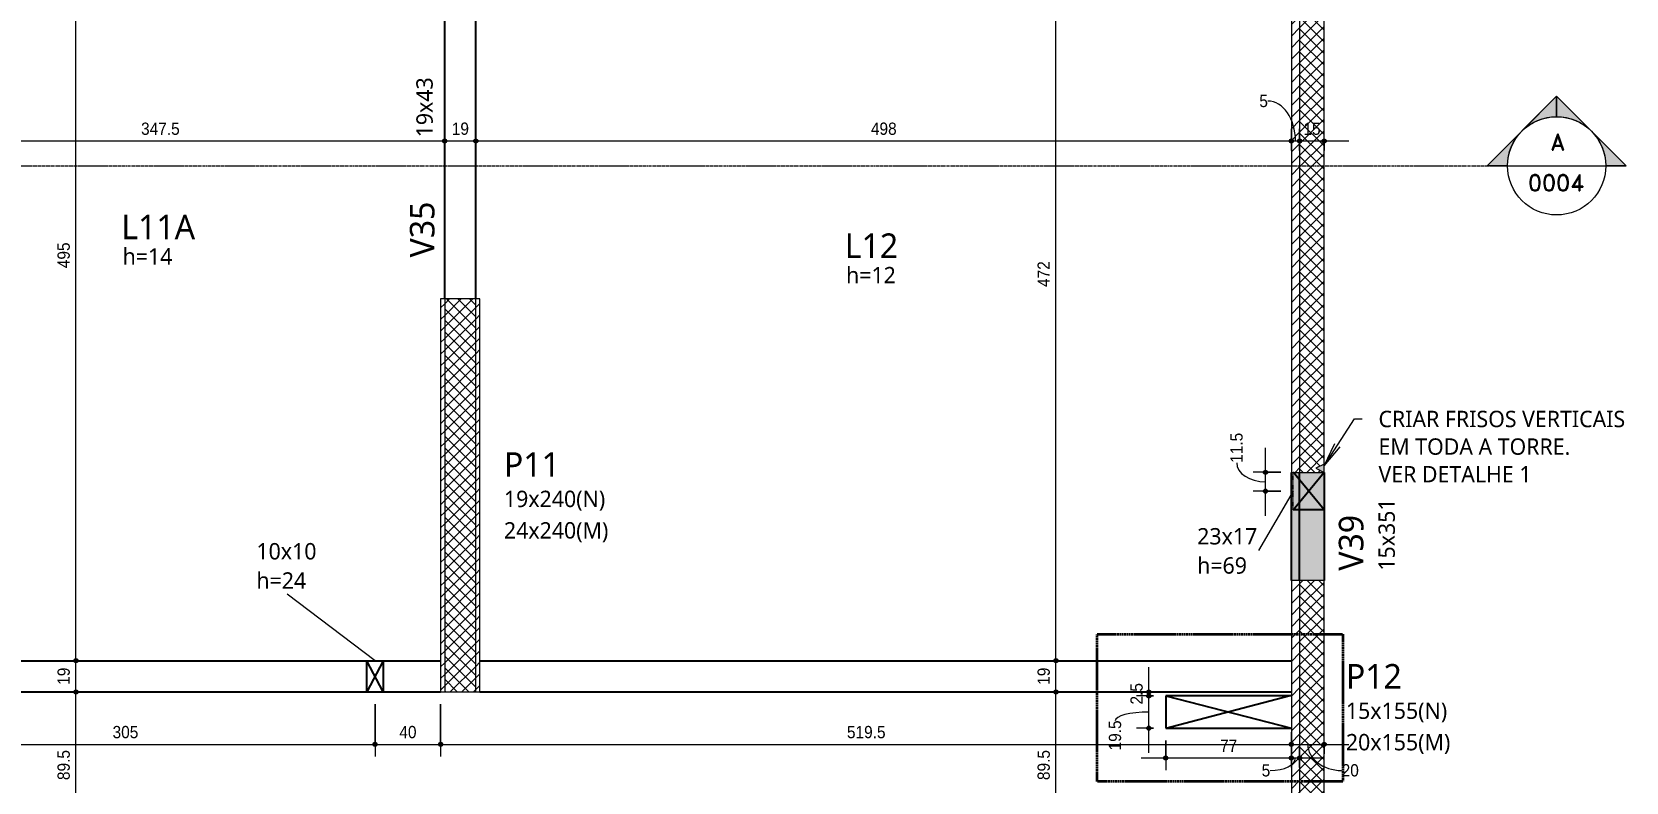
# Model space of a CAD drawing. Extents: x -1981 to 38708, y -3196 to 88064.
# Drawn here: x 559 to 1533, y -82 to 376 of the extents above; entities that cross this region are included whole.
import ezdxf

# ---------------------------------------------------------------- set-up
doc = ezdxf.new("R2010")
doc.units = 0
for name, pattern in [('Centro de 6 mm', [1.32, 0.6, -0.24, 0.24, -0.24]), ('Hidden', [0.714375, 0.47625, -0.238125]), ('Traço', [0.635, 0.3175, -0.3175])]:
    doc.linetypes.add(name, pattern=pattern)
for name, color, linetype, lineweight in [('A-ANNO-DIMS', 7, 'Continuous', 9), ('A-ANNO-DIMS-50', 7, 'Continuous', 9), ('A-DETL', 7, 'Hidden', 18), ('A-DETL-GENF', 7, 'Continuous', 18), ('A-DETL-THIN', 7, 'Continuous', 25), ('A-FLOR', 7, 'Continuous', 25), ('A-FLOR-IDEN', 7, 'Continuous', 9), ('A-GENM', 7, 'Continuous', 25), ('A-GENM-HDLN', 7, 'Traço', 18), ('A-GENM-IDEN', 7, 'Continuous', 9), ('G-ANNO-SYMB', 7, 'Continuous', 9), ('G-ANNO-TEXT', 7, 'Continuous', 9), ('S-BEAM', 7, 'Continuous', 25), ('S-BEAM-HDLN', 7, 'Traço', 25), ('S-BEAM-IDEN', 7, 'Continuous', 9), ('S-COLS-IDEN', 7, 'Continuous', 9)]:
    doc.layers.add(name, color=color, linetype=linetype, lineweight=lineweight)
doc.styles.add('Arial_1', font='arial.ttf', dxfattribs={"width": 0.9, "height": 7.5})
doc.styles.add('Gadugi_1', font='gadugi.ttf', dxfattribs={"height": 15})
doc.styles.add('Gadugi_2', font='gadugi.ttf', dxfattribs={"height": 10})
doc.styles.add('RomanD', font='romand__.ttf', dxfattribs={"height": 10})
doc.dimstyles.new('PED_1_5mm_ESQ', dxfattribs={"dimscale": 30.48, "dimtxt": 7.651945, "dimasz": 0.328084, "dimexe": 0.246063, "dimexo": 0.246063, "dimgap": 0.049213, "dimtad": 1, "dimdec": 1, "dimrnd": 0.5, "dimdsep": 46, "dimtxsty": 'Arial_1', "dimblk1": 'DOTSMALL', "dimblk2": 'DOTSMALL', "dimsah": 1, "dimcen": 0.09, "dimdle": 0.492126, "dimazin": 0, "dimtfac": 1, "dimtdec": 4, "dimtix": 1, "dimtmove": 0, "dimatfit": 3, "dimfxl": 1, "dimtvp": 1, "dimtolj": 1, "dimtzin": 0, "dimarcsym": 2})
doc.dimstyles.new('PED_1_5mm_ESQ_1', dxfattribs={"dimscale": 30.48, "dimtxt": 7.651945, "dimasz": 0.328084, "dimexe": 0.246063, "dimexo": 0.246063, "dimgap": 0.049213, "dimtad": 1, "dimdec": 1, "dimrnd": 0.5, "dimdsep": 46, "dimtxsty": 'Arial_1', "dimblk1": 'DOTSMALL', "dimblk2": 'DOTSMALL', "dimsah": 1, "dimcen": 0.09, "dimdle": 0.492126, "dimazin": 0, "dimtfac": 1, "dimtdec": 4, "dimtix": 1, "dimtmove": 1, "dimatfit": 3, "dimfxl": 1, "dimtvp": 1, "dimtolj": 1, "dimtzin": 0, "dimarcsym": 2})
doc.dimstyles.new('PED_1_5mm_ESQ_3', dxfattribs={"dimscale": 30.48, "dimtxt": 7.651945, "dimasz": 0.328084, "dimexe": 0.246063, "dimexo": 0.246063, "dimgap": 0.049213, "dimtad": 1, "dimdec": 1, "dimrnd": 0.5, "dimdsep": 46, "dimtxsty": 'Arial_1', "dimblk1": 'DOTSMALL', "dimblk2": 'DOTSMALL', "dimsah": 1, "dimcen": 0.09, "dimdle": 0.492126, "dimazin": 0, "dimtfac": 1, "dimtdec": 4, "dimtix": 1, "dimtmove": 0, "dimatfit": 3, "dimfxl": 1, "dimtvp": 1, "dimtolj": 1, "dimtzin": 0, "dimarcsym": 2})
pattern_1 = [(45, (0, 0), (-3.535534, 3.535534), [])]
pattern_2 = [(45, (0, 0), (-3.535534, 3.535534), []), (135, (0, 0), (-3.535534, -3.535534), [])]

# ---------------------------------------------------------------- blocks, each defined once
blk = doc.blocks.new('PED_FURO_RETANGULAR_R04_2020 - 10x10x24-3509792-PL D 001 - FORMA DO 1º PAVIMENTO')
at = {"layer": 'A-GENM-HDLN'}
for p, q in [((-5, 9.5), (5, -9.5)), ((-5, -9.5), (5, 9.5)), ((-5, -9.5), (-5, 9.5)), ((5, 9.5), (5, -9.5))]:
    blk.add_line(p, q, dxfattribs=at)
blk = doc.blocks.new('PED_FURO_RETANGULAR_R04_2020 - 23x17x69-3605014-PL D 001 - FORMA DO 1º PAVIMENTO')
at = {"layer": 'A-GENM-HDLN'}
for p, q in [((-11.5, 9.5), (-6.66, 5.5)), ((-11.5, -9.5), (-11.5, 9.5)), ((-11.5, 9.5), (11.46, 9.5)), ((-11.49, -9.5), (6.65, 5.5)), ((-6.65, 5.5), (11.46, -9.47)), ((6.66, 5.5), (11.46, 9.47))]:
    blk.add_line(p, q, dxfattribs=at)
blk = doc.blocks.new('Corte - M_Cabeça do corte - Preenchida-2060824-PL D 001 - FORMA DO 1º PAVIMENTO')
at = {"layer": 'G-ANNO-SYMB'}
h = blk.add_hatch(color=256, dxfattribs=at)
edge = h.paths.add_edge_path(flags=0)
edge.add_line((-0.6, 0.849), (-0.6, 0.6))
edge.add_arc((-0.6, 0), 0.6, 90, 135)
edge.add_line((-1.024, 0.424), (-0.6, 0.849))
h = blk.add_hatch(color=256, dxfattribs=at)
edge = h.paths.add_edge_path(flags=0)
edge.add_line((-0.6, 0.849), (-0.176, 0.424))
edge.add_arc((-0.6, 0), 0.6, 45, 90)
edge.add_line((-0.6, 0.6), (-0.6, 0.849))
h = blk.add_hatch(color=256, dxfattribs=at)
edge = h.paths.add_edge_path(flags=0)
edge.add_line((-1.449, 0), (-1.024, 0.424))
edge.add_arc((-0.6, 0), 0.6, 135, 180)
edge.add_line((-1.2, 0), (-1.449, 0))
h = blk.add_hatch(color=256, dxfattribs=at)
edge = h.paths.add_edge_path(flags=0)
edge.add_line((0.249, 0), (0, 0))
edge.add_arc((-0.6, 0), 0.6, 360, 405)
edge.add_line((-0.176, 0.424), (0.249, 0))
for p, q in [((-0.6, 0.849), (-1.449, 0)), ((-0.6, 0.849), (-1.024, 0.424)), ((-0.6, 0.849), (0.249, 0)), ((-0.6, 0.6), (-0.6, 0.849)), ((-0.6, 0.849), (-0.6, 0.6)), ((-0.176, 0.424), (-0.6, 0.849)), ((-1.024, 0.424), (-1.449, 0)), ((0.249, 0), (-0.176, 0.424)), ((-1.449, 0), (-1.2, 0)), ((0, 0), (0.249, 0)), ((-1.2, 0), (-1.449, 0)), ((0, 0), (0.249, 0))]:
    blk.add_line(p, q, dxfattribs=at)
for start, end in [(360, 180), (90, 135), (45, 90), (135, 180), (360, 45), (180, 360)]:
    blk.add_arc((-0.6, 0), 0.6, start, end, dxfattribs=at)
blk = doc.blocks.new('DIMBLOCK24-PL D 001 - FORMA DO 1º PAVIMENTO')
at = {"layer": 'A-ANNO-DIMS-50', "transparency": 16777216}
h = blk.add_hatch(color=256, dxfattribs=at)
edge = h.paths.add_edge_path(flags=0)
edge.add_arc((1184.36, -26.88), 1.25, 0, 360)
h = blk.add_hatch(color=256, dxfattribs=at)
edge = h.paths.add_edge_path(flags=0)
edge.add_arc((1184.36, -116.45), 1.25, 0, 360)
for p, q in [((1190.09, -26.88), (1176.86, -26.88)), ((1184.36, -116.45), (1184.36, -26.88)), ((1184.36, -26.88), (1190.09, -26.88)), ((1190.09, -116.45), (1176.86, -116.45)), ((1184.36, -116.45), (1190.09, -116.45))]:
    blk.add_line(p, q, dxfattribs=at)
for centre in [(1184.36, -26.88), (1184.36, -116.45)]:
    blk.add_circle(centre, 1.25, dxfattribs=at)
at = {"layer": 'A-ANNO-DIMS-50', "color": 0, "transparency": 16777216, "insert": (1173.12, -80.73), "char_height": 7.5, "width": 21.7551, "attachment_point": 1, "rotation": 90, "line_spacing_factor": 0.941778, "style": 'Arial_1'}
blk.add_mtext('89.5', dxfattribs=at)
blk = doc.blocks.new('_DotSmall')
at = {"color": 0, "linetype": 'ByBlock', "const_width": 0.5}
blk.add_lwpolyline([(-0.0625, 0, 1), (0.0625, 0, 1)], format="xyb", close=True, dxfattribs=at)
blk = doc.blocks.new('DIMBLOCK25-PL D 001 - FORMA DO 1º PAVIMENTO')
at = {"layer": 'A-ANNO-DIMS-50', "transparency": 16777216}
h = blk.add_hatch(color=256, dxfattribs=at)
edge = h.paths.add_edge_path(flags=0)
edge.add_arc((1184.36, -7.88), 1.25, 0, 360)
h = blk.add_hatch(color=256, dxfattribs=at)
edge = h.paths.add_edge_path(flags=0)
edge.add_arc((1184.36, -26.88), 1.25, 0, 360)
for p, q in [((1190.09, -7.88), (1176.86, -7.88)), ((1184.36, -26.88), (1184.36, -7.88)), ((1184.36, -7.88), (1190.09, -7.88)), ((1190.09, -26.88), (1176.86, -26.88)), ((1184.36, -26.88), (1190.09, -26.88))]:
    blk.add_line(p, q, dxfattribs=at)
for centre in [(1184.36, -7.88), (1184.36, -26.88)]:
    blk.add_circle(centre, 1.25, dxfattribs=at)
at = {"layer": 'A-ANNO-DIMS-50', "color": 0, "transparency": 16777216, "insert": (1173.12, -22.56), "char_height": 7.5, "width": 12.4315, "attachment_point": 1, "rotation": 90, "line_spacing_factor": 0.941778, "style": 'Arial_1'}
blk.add_mtext('19', dxfattribs=at)
blk = doc.blocks.new('DIMBLOCK26-PL D 001 - FORMA DO 1º PAVIMENTO')
at = {"layer": 'A-ANNO-DIMS-50', "transparency": 16777216}
h = blk.add_hatch(color=256, dxfattribs=at)
edge = h.paths.add_edge_path(flags=0)
edge.add_arc((1184.36, 464.2), 1.25, 0, 360)
h = blk.add_hatch(color=256, dxfattribs=at)
edge = h.paths.add_edge_path(flags=0)
edge.add_arc((1184.36, -7.88), 1.25, 0, 360)
for p, q in [((1190.09, 464.2), (1176.86, 464.2)), ((1184.36, -7.88), (1184.36, 464.2)), ((1184.36, 464.2), (1190.09, 464.2)), ((1190.09, -7.88), (1176.86, -7.88)), ((1184.36, -7.88), (1190.09, -7.88))]:
    blk.add_line(p, q, dxfattribs=at)
for centre in [(1184.36, 464.2), (1184.36, -7.88)]:
    blk.add_circle(centre, 1.25, dxfattribs=at)
at = {"layer": 'A-ANNO-DIMS-50', "color": 0, "transparency": 16777216, "insert": (1173.12, 220.39), "char_height": 7.5, "width": 18.6472, "attachment_point": 1, "rotation": 90, "line_spacing_factor": 0.941778, "style": 'Arial_1'}
blk.add_mtext('472', dxfattribs=at)
blk = doc.blocks.new('DIMBLOCK123-PL D 001 - FORMA DO 1º PAVIMENTO')
at = {"layer": 'A-ANNO-DIMS-50', "transparency": 16777216}
h = blk.add_hatch(color=256, dxfattribs=at)
edge = h.paths.add_edge_path(flags=0)
edge.add_arc((463.65, 309.56), 1.25, 0, 360)
h = blk.add_hatch(color=256, dxfattribs=at)
edge = h.paths.add_edge_path(flags=0)
edge.add_arc((811.15, 309.56), 1.25, 0, 360)
for p, q in [((463.65, 303.83), (463.65, 317.06)), ((811.15, 303.83), (811.15, 317.06)), ((463.65, 309.56), (811.15, 309.56)), ((463.65, 309.56), (463.65, 303.83)), ((811.15, 309.56), (811.15, 303.83))]:
    blk.add_line(p, q, dxfattribs=at)
for centre in [(463.65, 309.56), (811.15, 309.56)]:
    blk.add_circle(centre, 1.25, dxfattribs=at)
at = {"layer": 'A-ANNO-DIMS-50', "color": 0, "transparency": 16777216, "insert": (625.74, 320.79), "char_height": 7.5, "width": 27.9708, "attachment_point": 1, "line_spacing_factor": 0.941778, "style": 'Arial_1'}
blk.add_mtext('347.5', dxfattribs=at)
blk = doc.blocks.new('DIMBLOCK124-PL D 001 - FORMA DO 1º PAVIMENTO')
at = {"layer": 'A-ANNO-DIMS-50', "transparency": 16777216}
h = blk.add_hatch(color=256, dxfattribs=at)
edge = h.paths.add_edge_path(flags=0)
edge.add_arc((811.15, 309.56), 1.25, 0, 360)
h = blk.add_hatch(color=256, dxfattribs=at)
edge = h.paths.add_edge_path(flags=0)
edge.add_arc((830.15, 309.56), 1.25, 0, 360)
for p, q in [((811.15, 303.83), (811.15, 317.06)), ((830.15, 303.83), (830.15, 317.06)), ((811.15, 309.56), (830.15, 309.56)), ((811.15, 309.56), (811.15, 303.83)), ((830.15, 309.56), (830.15, 303.83))]:
    blk.add_line(p, q, dxfattribs=at)
for centre in [(811.15, 309.56), (830.15, 309.56)]:
    blk.add_circle(centre, 1.25, dxfattribs=at)
at = {"layer": 'A-ANNO-DIMS-50', "color": 0, "transparency": 16777216, "insert": (815.47, 320.79), "char_height": 7.5, "width": 12.4315, "attachment_point": 1, "line_spacing_factor": 0.941778, "style": 'Arial_1'}
blk.add_mtext('19', dxfattribs=at)
blk = doc.blocks.new('DIMBLOCK125-PL D 001 - FORMA DO 1º PAVIMENTO')
at = {"layer": 'A-ANNO-DIMS-50', "transparency": 16777216}
h = blk.add_hatch(color=256, dxfattribs=at)
edge = h.paths.add_edge_path(flags=0)
edge.add_arc((830.15, 309.56), 1.25, 0, 360)
h = blk.add_hatch(color=256, dxfattribs=at)
edge = h.paths.add_edge_path(flags=0)
edge.add_arc((1328.15, 309.56), 1.25, 0, 360)
for p, q in [((830.15, 303.83), (830.15, 317.06)), ((1328.15, 303.83), (1328.15, 317.06)), ((830.15, 309.56), (1328.15, 309.56)), ((830.15, 309.56), (830.15, 303.83)), ((1328.15, 309.56), (1328.15, 303.83))]:
    blk.add_line(p, q, dxfattribs=at)
for centre in [(830.15, 309.56), (1328.15, 309.56)]:
    blk.add_circle(centre, 1.25, dxfattribs=at)
at = {"layer": 'A-ANNO-DIMS-50', "color": 0, "transparency": 16777216, "insert": (1071.38, 320.79), "char_height": 7.5, "width": 18.6472, "attachment_point": 1, "line_spacing_factor": 0.941778, "style": 'Arial_1'}
blk.add_mtext('498', dxfattribs=at)
blk = doc.blocks.new('DIMBLOCK126-PL D 001 - FORMA DO 1º PAVIMENTO')
at = {"layer": 'A-ANNO-DIMS-50', "transparency": 16777216}
h = blk.add_hatch(color=256, dxfattribs=at)
edge = h.paths.add_edge_path(flags=0)
edge.add_arc((1328.15, 309.56), 1.25, 0, 360)
h = blk.add_hatch(color=256, dxfattribs=at)
edge = h.paths.add_edge_path(flags=0)
edge.add_arc((1333.15, 309.56), 1.25, 0, 360)
for p, q in [((1328.15, 303.83), (1328.15, 317.06)), ((1333.15, 303.83), (1333.15, 317.06)), ((1328.15, 309.56), (1333.15, 309.56)), ((1328.15, 309.56), (1328.15, 303.83)), ((1333.15, 309.56), (1333.15, 303.83))]:
    blk.add_line(p, q, dxfattribs=at)
for centre in [(1328.15, 309.56), (1333.15, 309.56)]:
    blk.add_circle(centre, 1.25, dxfattribs=at)
blk.add_ellipse((1313.74, 309.56), major_axis=(0, 24.32), ratio=0.695163, start_param=4.712389, end_param=6.283185, dxfattribs=at)
at = {"layer": 'A-ANNO-DIMS-50', "color": 0, "transparency": 16777216, "insert": (1308.56, 337.73), "char_height": 7.5, "width": 6.2157, "attachment_point": 1, "line_spacing_factor": 0.941778, "style": 'Arial_1'}
blk.add_mtext('5', dxfattribs=at)
blk = doc.blocks.new('DIMBLOCK127-PL D 001 - FORMA DO 1º PAVIMENTO')
at = {"layer": 'A-ANNO-DIMS-50', "transparency": 16777216}
h = blk.add_hatch(color=256, dxfattribs=at)
edge = h.paths.add_edge_path(flags=0)
edge.add_arc((1333.15, 309.56), 1.25, 0, 360)
h = blk.add_hatch(color=256, dxfattribs=at)
edge = h.paths.add_edge_path(flags=0)
edge.add_arc((1348.15, 309.56), 1.25, 0, 360)
for p, q in [((1333.15, 303.83), (1333.15, 317.06)), ((1348.15, 303.83), (1348.15, 317.06)), ((1333.15, 309.56), (1363.15, 309.56)), ((1333.15, 309.56), (1333.15, 303.83)), ((1348.15, 309.56), (1348.15, 303.83))]:
    blk.add_line(p, q, dxfattribs=at)
for centre in [(1333.15, 309.56), (1348.15, 309.56)]:
    blk.add_circle(centre, 1.25, dxfattribs=at)
at = {"layer": 'A-ANNO-DIMS-50', "color": 0, "transparency": 16777216, "insert": (1335.47, 320.79), "char_height": 7.5, "width": 12.4315, "attachment_point": 1, "line_spacing_factor": 0.941778, "style": 'Arial_1'}
blk.add_mtext('15', dxfattribs=at)
blk = doc.blocks.new('DIMBLOCK128-PL D 001 - FORMA DO 1º PAVIMENTO')
at = {"layer": 'A-ANNO-DIMS-50', "transparency": 16777216}
h = blk.add_hatch(color=256, dxfattribs=at)
edge = h.paths.add_edge_path(flags=0)
edge.add_arc((585.96, -7.88), 1.25, 0, 360)
h = blk.add_hatch(color=256, dxfattribs=at)
edge = h.paths.add_edge_path(flags=0)
edge.add_arc((585.96, -26.88), 1.25, 0, 360)
for p, q in [((591.69, -7.88), (578.46, -7.88)), ((585.96, -41.88), (585.96, -7.88)), ((585.96, -7.88), (591.69, -7.88)), ((591.69, -26.88), (578.46, -26.88)), ((585.96, -26.88), (591.69, -26.88))]:
    blk.add_line(p, q, dxfattribs=at)
for centre in [(585.96, -7.88), (585.96, -26.88)]:
    blk.add_circle(centre, 1.25, dxfattribs=at)
at = {"layer": 'A-ANNO-DIMS-50', "color": 0, "transparency": 16777216, "insert": (574.72, -22.56), "char_height": 7.5, "width": 12.4315, "attachment_point": 1, "rotation": 90, "line_spacing_factor": 0.941778, "style": 'Arial_1'}
blk.add_mtext('19', dxfattribs=at)
blk = doc.blocks.new('DIMBLOCK129-PL D 001 - FORMA DO 1º PAVIMENTO')
at = {"layer": 'A-ANNO-DIMS-50', "transparency": 16777216}
h = blk.add_hatch(color=256, dxfattribs=at)
edge = h.paths.add_edge_path(flags=0)
edge.add_arc((585.96, 487.12), 1.25, 0, 360)
h = blk.add_hatch(color=256, dxfattribs=at)
edge = h.paths.add_edge_path(flags=0)
edge.add_arc((585.96, -7.88), 1.25, 0, 360)
for p, q in [((591.69, 487.12), (578.46, 487.12)), ((585.96, -7.88), (585.96, 487.12)), ((585.96, 487.12), (591.69, 487.12)), ((591.69, -7.88), (578.46, -7.88)), ((585.96, -7.88), (591.69, -7.88))]:
    blk.add_line(p, q, dxfattribs=at)
for centre in [(585.96, 487.12), (585.96, -7.88)]:
    blk.add_circle(centre, 1.25, dxfattribs=at)
at = {"layer": 'A-ANNO-DIMS-50', "color": 0, "transparency": 16777216, "insert": (574.72, 231.85), "char_height": 7.5, "width": 18.6472, "attachment_point": 1, "rotation": 90, "line_spacing_factor": 0.941778, "style": 'Arial_1'}
blk.add_mtext('495', dxfattribs=at)
blk = doc.blocks.new('DIMBLOCK141-PL D 001 - FORMA DO 1º PAVIMENTO')
at = {"layer": 'A-ANNO-DIMS-50', "transparency": 16777216}
h = blk.add_hatch(color=256, dxfattribs=at)
edge = h.paths.add_edge_path(flags=0)
edge.add_arc((585.96, -26.88), 1.25, 0, 360)
h = blk.add_hatch(color=256, dxfattribs=at)
edge = h.paths.add_edge_path(flags=0)
edge.add_arc((585.96, -116.45), 1.25, 0, 360)
for p, q in [((585.96, -116.45), (585.96, -11.88)), ((591.69, -26.88), (578.46, -26.88)), ((585.96, -26.88), (591.69, -26.88)), ((591.69, -116.45), (578.46, -116.45)), ((585.96, -116.45), (591.69, -116.45))]:
    blk.add_line(p, q, dxfattribs=at)
for centre in [(585.96, -26.88), (585.96, -116.45)]:
    blk.add_circle(centre, 1.25, dxfattribs=at)
at = {"layer": 'A-ANNO-DIMS-50', "color": 0, "transparency": 16777216, "insert": (574.72, -80.73), "char_height": 7.5, "width": 21.7551, "attachment_point": 1, "rotation": 90, "line_spacing_factor": 0.941778, "style": 'Arial_1'}
blk.add_mtext('89.5', dxfattribs=at)
blk = doc.blocks.new('DIMBLOCK229-PL D 001 - FORMA DO 1º PAVIMENTO')
at = {"layer": 'A-ANNO-DIMS-50', "transparency": 16777216}
h = blk.add_hatch(color=256, dxfattribs=at)
edge = h.paths.add_edge_path(flags=0)
edge.add_arc((1251.39, -67.23), 1.25, 0, 360)
h = blk.add_hatch(color=256, dxfattribs=at)
edge = h.paths.add_edge_path(flags=0)
edge.add_arc((1328.15, -67.23), 1.25, 0, 360)
for p, q in [((1251.39, -56.54), (1251.39, -74.73)), ((1251.39, -67.23), (1251.39, -56.54)), ((1236.39, -67.23), (1343.15, -67.23)), ((1328.15, -72.97), (1328.15, -59.73)), ((1328.15, -67.23), (1328.15, -72.97))]:
    blk.add_line(p, q, dxfattribs=at)
for centre in [(1251.39, -67.23), (1328.15, -67.23)]:
    blk.add_circle(centre, 1.25, dxfattribs=at)
at = {"layer": 'A-ANNO-DIMS-50', "color": 0, "transparency": 16777216, "insert": (1284.59, -56), "char_height": 7.5, "width": 12.4315, "attachment_point": 1, "line_spacing_factor": 0.941778, "style": 'Arial_1'}
blk.add_mtext('77', dxfattribs=at)
blk = doc.blocks.new('DIMBLOCK230-PL D 001 - FORMA DO 1º PAVIMENTO')
at = {"layer": 'A-ANNO-DIMS-50', "transparency": 16777216}
h = blk.add_hatch(color=256, dxfattribs=at)
edge = h.paths.add_edge_path(flags=0)
edge.add_arc((1241.07, -29.38), 1.25, 0, 360)
h = blk.add_hatch(color=256, dxfattribs=at)
edge = h.paths.add_edge_path(flags=0)
edge.add_arc((1241.07, -49.04), 1.25, 0, 360)
for p, q in [((1243.89, -29.38), (1233.57, -29.38)), ((1241.07, -64.04), (1241.07, -29.38)), ((1241.07, -29.38), (1243.89, -29.38)), ((1243.89, -49.04), (1233.57, -49.04)), ((1241.07, -49.04), (1243.89, -49.04))]:
    blk.add_line(p, q, dxfattribs=at)
for centre in [(1241.07, -29.38), (1241.07, -49.04)]:
    blk.add_circle(centre, 1.25, dxfattribs=at)
blk.add_ellipse((1241.07, -44.51), major_axis=(-20.56, 0), ratio=0.257781, start_param=4.712389, end_param=6.283185, dxfattribs=at)
at = {"layer": 'A-ANNO-DIMS-50', "color": 0, "transparency": 16777216, "insert": (1216.66, -62.64), "char_height": 7.5, "width": 21.7551, "attachment_point": 1, "rotation": 90, "line_spacing_factor": 0.941778, "style": 'Arial_1'}
blk.add_mtext('19.5', dxfattribs=at)
blk = doc.blocks.new('DIMBLOCK231-PL D 001 - FORMA DO 1º PAVIMENTO')
at = {"layer": 'A-ANNO-DIMS-50', "transparency": 16777216}
h = blk.add_hatch(color=256, dxfattribs=at)
edge = h.paths.add_edge_path(flags=0)
edge.add_arc((1241.07, -26.88), 1.25, 0, 360)
h = blk.add_hatch(color=256, dxfattribs=at)
edge = h.paths.add_edge_path(flags=0)
edge.add_arc((1241.07, -29.38), 1.25, 0, 360)
for p, q in [((1241.07, -29.38), (1241.07, -11.88)), ((1246.81, -26.88), (1233.57, -26.88)), ((1241.07, -26.88), (1246.81, -26.88)), ((1243.89, -29.38), (1233.57, -29.38)), ((1241.07, -29.38), (1243.89, -29.38))]:
    blk.add_line(p, q, dxfattribs=at)
for centre in [(1241.07, -26.88), (1241.07, -29.38)]:
    blk.add_circle(centre, 1.25, dxfattribs=at)
at = {"layer": 'A-ANNO-DIMS-50', "color": 0, "transparency": 16777216, "insert": (1229.84, -34.6), "char_height": 7.5, "width": 15.5393, "attachment_point": 1, "rotation": 90, "line_spacing_factor": 0.941778, "style": 'Arial_1'}
blk.add_mtext('2.5', dxfattribs=at)
blk = doc.blocks.new('DIMBLOCK232-PL D 001 - FORMA DO 1º PAVIMENTO')
at = {"layer": 'A-ANNO-DIMS-50', "transparency": 16777216}
h = blk.add_hatch(color=256, dxfattribs=at)
edge = h.paths.add_edge_path(flags=0)
edge.add_arc((1328.15, -67.23), 1.25, 0, 360)
h = blk.add_hatch(color=256, dxfattribs=at)
edge = h.paths.add_edge_path(flags=0)
edge.add_arc((1333.15, -67.23), 1.25, 0, 360)
for p, q in [((1313.15, -67.23), (1348.15, -67.23)), ((1328.15, -72.97), (1328.15, -59.73)), ((1328.15, -67.23), (1328.15, -72.97)), ((1333.15, -72.97), (1333.15, -59.73)), ((1333.15, -67.23), (1333.15, -72.97))]:
    blk.add_line(p, q, dxfattribs=at)
for centre in [(1328.15, -67.23), (1333.15, -67.23)]:
    blk.add_circle(centre, 1.25, dxfattribs=at)
blk.add_ellipse((1315.17, -67.23), major_axis=(15.48, 0), ratio=0.493583, start_param=4.712389, end_param=6.283185, dxfattribs=at)
at = {"layer": 'A-ANNO-DIMS-50', "color": 0, "transparency": 16777216, "insert": (1309.99, -71.02), "char_height": 7.5, "width": 6.2157, "attachment_point": 1, "line_spacing_factor": 0.941778, "style": 'Arial_1'}
blk.add_mtext('5', dxfattribs=at)
blk = doc.blocks.new('DIMBLOCK283-PL D 001 - FORMA DO 1º PAVIMENTO')
at = {"layer": 'A-ANNO-DIMS-50', "transparency": 16777216}
h = blk.add_hatch(color=256, dxfattribs=at)
edge = h.paths.add_edge_path(flags=0)
edge.add_arc((1312.34, 107.21), 1.25, 0, 360)
h = blk.add_hatch(color=256, dxfattribs=at)
edge = h.paths.add_edge_path(flags=0)
edge.add_arc((1312.34, 95.71), 1.25, 0, 360)
for p, q in [((1312.34, 80.71), (1312.34, 122.21)), ((1321.65, 107.21), (1304.84, 107.21)), ((1312.34, 107.21), (1321.65, 107.21)), ((1321.65, 95.71), (1304.84, 95.71)), ((1312.34, 95.71), (1321.65, 95.71))]:
    blk.add_line(p, q, dxfattribs=at)
for centre in [(1312.34, 107.21), (1312.34, 95.71)]:
    blk.add_circle(centre, 1.25, dxfattribs=at)
blk.add_ellipse((1312.34, 112.99), major_axis=(-17.61, 0), ratio=0.655111, start_param=0, end_param=1.570796, dxfattribs=at)
at = {"layer": 'A-ANNO-DIMS-50', "color": 0, "transparency": 16777216, "insert": (1290.88, 112.99), "char_height": 7.5, "width": 21.7551, "attachment_point": 1, "rotation": 90, "line_spacing_factor": 0.941778, "style": 'Arial_1'}
blk.add_mtext('11.5', dxfattribs=at)
blk = doc.blocks.new('DIMBLOCK293-PL D 001 - FORMA DO 1º PAVIMENTO')
at = {"layer": 'A-ANNO-DIMS-50', "transparency": 16777216}
h = blk.add_hatch(color=256, dxfattribs=at)
edge = h.paths.add_edge_path(flags=0)
edge.add_arc((463.65, -58.91), 1.25, 0, 360)
h = blk.add_hatch(color=256, dxfattribs=at)
edge = h.paths.add_edge_path(flags=0)
edge.add_arc((768.61, -58.91), 1.25, 0, 360)
for p, q in [((768.61, -34.38), (768.61, -66.41)), ((768.61, -58.91), (768.61, -34.38)), ((463.65, -64.64), (463.65, -51.41)), ((448.65, -58.91), (768.61, -58.91)), ((463.65, -58.91), (463.65, -64.64))]:
    blk.add_line(p, q, dxfattribs=at)
for centre in [(463.65, -58.91), (768.61, -58.91)]:
    blk.add_circle(centre, 1.25, dxfattribs=at)
at = {"layer": 'A-ANNO-DIMS-50', "color": 0, "transparency": 16777216, "insert": (608.36, -47.67), "char_height": 7.5, "width": 18.6472, "attachment_point": 1, "line_spacing_factor": 0.941778, "style": 'Arial_1'}
blk.add_mtext('305', dxfattribs=at)
blk = doc.blocks.new('DIMBLOCK294-PL D 001 - FORMA DO 1º PAVIMENTO')
at = {"layer": 'A-ANNO-DIMS-50', "transparency": 16777216}
h = blk.add_hatch(color=256, dxfattribs=at)
edge = h.paths.add_edge_path(flags=0)
edge.add_arc((768.61, -58.91), 1.25, 0, 360)
h = blk.add_hatch(color=256, dxfattribs=at)
edge = h.paths.add_edge_path(flags=0)
edge.add_arc((808.65, -58.91), 1.25, 0, 360)
for p, q in [((768.61, -34.38), (768.61, -66.41)), ((768.61, -58.91), (768.61, -34.38)), ((808.65, -34.38), (808.65, -66.41)), ((808.65, -58.91), (808.65, -34.38)), ((768.61, -58.91), (808.65, -58.91))]:
    blk.add_line(p, q, dxfattribs=at)
for centre in [(768.61, -58.91), (808.65, -58.91)]:
    blk.add_circle(centre, 1.25, dxfattribs=at)
at = {"layer": 'A-ANNO-DIMS-50', "color": 0, "transparency": 16777216, "insert": (783.45, -47.67), "char_height": 7.5, "width": 12.4315, "attachment_point": 1, "line_spacing_factor": 0.941778, "style": 'Arial_1'}
blk.add_mtext('40', dxfattribs=at)
blk = doc.blocks.new('DIMBLOCK295-PL D 001 - FORMA DO 1º PAVIMENTO')
at = {"layer": 'A-ANNO-DIMS-50', "transparency": 16777216}
h = blk.add_hatch(color=256, dxfattribs=at)
edge = h.paths.add_edge_path(flags=0)
edge.add_arc((808.65, -58.91), 1.25, 0, 360)
h = blk.add_hatch(color=256, dxfattribs=at)
edge = h.paths.add_edge_path(flags=0)
edge.add_arc((1328.15, -58.91), 1.25, 0, 360)
for p, q in [((808.65, -34.38), (808.65, -66.41)), ((808.65, -58.91), (808.65, -34.38)), ((1328.15, -64.64), (1328.15, -51.41)), ((808.65, -58.91), (1328.15, -58.91)), ((1328.15, -58.91), (1328.15, -64.64))]:
    blk.add_line(p, q, dxfattribs=at)
for centre in [(808.65, -58.91), (1328.15, -58.91)]:
    blk.add_circle(centre, 1.25, dxfattribs=at)
at = {"layer": 'A-ANNO-DIMS-50', "color": 0, "transparency": 16777216, "insert": (1056.74, -47.67), "char_height": 7.5, "width": 27.9708, "attachment_point": 1, "line_spacing_factor": 0.941778, "style": 'Arial_1'}
blk.add_mtext('519.5', dxfattribs=at)
blk = doc.blocks.new('DIMBLOCK296-PL D 001 - FORMA DO 1º PAVIMENTO')
at = {"layer": 'A-ANNO-DIMS-50', "transparency": 16777216}
h = blk.add_hatch(color=256, dxfattribs=at)
edge = h.paths.add_edge_path(flags=0)
edge.add_arc((1328.15, -58.91), 1.25, 0, 360)
h = blk.add_hatch(color=256, dxfattribs=at)
edge = h.paths.add_edge_path(flags=0)
edge.add_arc((1348.15, -58.91), 1.25, 0, 360)
for p, q in [((1328.15, -64.64), (1328.15, -51.41)), ((1348.15, -64.64), (1348.15, -51.41)), ((1328.15, -58.91), (1363.15, -58.91)), ((1328.15, -58.91), (1328.15, -64.64)), ((1348.15, -58.91), (1348.15, -64.64))]:
    blk.add_line(p, q, dxfattribs=at)
for centre in [(1328.15, -58.91), (1348.15, -58.91)]:
    blk.add_circle(centre, 1.25, dxfattribs=at)
blk.add_ellipse((1358.82, -58.91), major_axis=(20.68, 0), ratio=0.772178, start_param=3.141593, end_param=4.712389, dxfattribs=at)
at = {"layer": 'A-ANNO-DIMS-50', "color": 0, "transparency": 16777216, "insert": (1358.82, -71.02), "char_height": 7.5, "width": 12.4315, "attachment_point": 1, "line_spacing_factor": 0.941778, "style": 'Arial_1'}
blk.add_mtext('20', dxfattribs=at)

msp = doc.modelspace()

# ---------------------------------------------------------------- hatches: boundary and pattern name
at = {"layer": 'A-DETL-GENF', "true_color": 0x808080}
h = msp.add_hatch(dxfattribs=at)
h.set_pattern_fill('FP_1', color=8, style=0, pattern_type=2)
h.set_pattern_definition(pattern_1)
h.paths.add_polyline_path([(1333.15, 107.17), (1333.15, 707.12), (1328.15, 707.12), (1328.15, 107.17)], flags=0)
at = {"layer": 'A-DETL-GENF', "true_color": 0x0000ff}
h = msp.add_hatch(dxfattribs=at)
h.set_pattern_fill('FP_2', color=5, style=0, pattern_type=2)
h.set_pattern_definition(pattern_2)
h.paths.add_polyline_path([(1333.15, 107.17), (1348.15, 107.17), (1343.15, 109.67), (1348.15, 112.17), (1348.15, 707.12), (1333.15, 707.12), (1333.15, 213.12)], flags=0)
at = {"layer": 'A-DETL-GENF', "true_color": 0x808080}
h = msp.add_hatch(dxfattribs=at)
h.set_pattern_fill('FP_1', color=8, style=0, pattern_type=2)
h.set_pattern_definition(pattern_1)
h.paths.add_polyline_path([(811.15, -26.88), (811.15, 213.12), (808.65, 213.12), (808.65, -26.88)], flags=0)
h.paths.add_polyline_path([(832.65, -26.88), (832.65, 213.12), (830.15, 213.12), (830.15, -26.88)], flags=0)
at = {"layer": 'A-DETL-GENF', "true_color": 0x0000ff}
h = msp.add_hatch(dxfattribs=at)
h.set_pattern_fill('FP_2', color=5, style=0, pattern_type=2)
h.set_pattern_definition(pattern_2)
h.paths.add_polyline_path([(830.15, -26.88), (830.15, 213.12), (811.15, 213.12), (811.15, -26.88)], flags=0)
at = {"layer": 'A-DETL-GENF', "true_color": 0xffffff}
h = msp.add_hatch(color=7, dxfattribs=at)
h.paths.add_polyline_path([(-1758.86, -321), (-1753.86, -318.5), (-1758.86, -316)], flags=0)
h.paths.add_polyline_path([(1348.15, -184.85), (1348.15, -179.85), (1343.15, -182.35)], flags=0)
h.paths.add_polyline_path([(-1758.86, -28.98), (-1753.86, -26.48), (-1758.86, -23.98), (-1758.86, -28.88)], flags=0)
h.paths.add_polyline_path([(1348.15, 107.17), (1348.15, 112.17), (1343.15, 109.67)], flags=0)
at = {"layer": 'A-DETL-GENF', "true_color": 0x808080}
h = msp.add_hatch(dxfattribs=at)
h.set_pattern_fill('FP_1', color=8, style=0, pattern_type=2)
h.set_pattern_definition(pattern_1)
h.paths.add_polyline_path([(1333.15, -113.88), (1333.15, 41.1), (1328.15, 41.1), (1328.15, -113.88)], flags=0)
at = {"layer": 'A-DETL-GENF', "true_color": 0x0000ff}
h = msp.add_hatch(dxfattribs=at)
h.set_pattern_fill('FP_2', color=5, style=0, pattern_type=2)
h.set_pattern_definition(pattern_2)
h.paths.add_polyline_path([(1348.15, -113.88), (1348.15, 41.1), (1333.15, 41.1), (1333.15, -113.88)], flags=0)
at = {"layer": 'S-BEAM', "true_color": 0xe6b8b7}
h = msp.add_hatch(color=9, dxfattribs=at)
h.paths.add_polyline_path([(1333.15, -179.85), (1348.15, -179.85), (1348.15, -113.88), (1328.15, -113.88), (1328.15, -179.85)], flags=0)
h.paths.add_polyline_path([(1333.15, 41.1), (1348.15, 41.1), (1348.15, 107.17), (1328.15, 107.17), (1328.15, 41.1)], flags=0)

# ---------------------------------------------------------------- linework, layer by layer
at = {"layer": 'A-DETL', "linetype": 'Continuous'}
for p, q in [((1328.15, 707.12), (1328.15, 107.17)), ((1333.15, 707.12), (1333.15, 107.17)), ((1348.15, 112.17), (1348.15, 707.12)), ((811.15, 213.12), (808.65, 213.12)), ((808.65, 213.12), (808.65, -26.88)), ((830.15, 213.12), (811.15, 213.12)), ((811.15, 213.12), (811.15, -26.88)), ((832.65, 213.12), (830.15, 213.12)), ((830.15, -26.88), (830.15, 213.12)), ((832.65, -26.88), (832.65, 213.12)), ((1328.15, 107.17), (1333.15, 107.17)), ((1333.15, 107.17), (1348.15, 107.17)), ((1348.15, 112.17), (1343.15, 109.67)), ((1343.15, 109.67), (1348.15, 107.17)), ((1348.15, 107.17), (1348.15, 112.17)), ((1333.15, 41.1), (1328.15, 41.1)), ((1328.15, 41.1), (1328.15, -113.88)), ((1348.15, 41.1), (1333.15, 41.1)), ((1333.15, 41.1), (1333.15, -113.88)), ((1348.15, -113.88), (1348.15, 41.1)), ((808.65, -26.88), (811.15, -26.88)), ((811.15, -26.88), (830.15, -26.88)), ((830.15, -26.88), (832.65, -26.88))]:
    msp.add_line(p, q, dxfattribs=at)
at = {"layer": 'A-DETL', "color": 1, "lineweight": 35, "true_color": 0xff0000}
for p, q in [((1209.51, 8.38), (1359.51, 8.38)), ((1209.51, -81.62), (1209.51, 8.38)), ((1359.51, 8.38), (1359.51, -81.62)), ((1359.51, -81.62), (1209.51, -81.62))]:
    msp.add_line(p, q, dxfattribs=at)
at = {"layer": 'A-DETL-THIN'}
for p, q in [((1348.15, 84.21), (1329.15, 107.21)), ((1329.15, 84.21), (1348.15, 107.21)), ((1348.15, 84.21), (1329.15, 84.21)), ((763.61, -26.88), (763.61, -7.88)), ((773.61, -7.88), (763.61, -26.88)), ((773.61, -26.88), (763.61, -7.88)), ((773.61, -7.88), (773.61, -26.88)), ((1251.39, -29.38), (1328.15, -49.04)), ((1251.39, -49.04), (1326.67, -29.38))]:
    msp.add_line(p, q, dxfattribs=at)
at = {"layer": 'A-FLOR'}
for p, q in [((1328.15, -29.38), (1251.39, -29.38)), ((1251.39, -29.38), (1251.39, -49.04)), ((1251.39, -49.04), (1328.15, -49.04))]:
    msp.add_line(p, q, dxfattribs=at)
at = {"layer": 'A-GENM-IDEN'}
for p, q in [((1329.15, 95.71), (1307.99, 59.38)), ((768.61, -7.88), (714.87, 32.86))]:
    msp.add_line(p, q, dxfattribs=at)
at = {"layer": 'G-ANNO-SYMB', "linetype": 'Centro de 6 mm'}
msp.add_line((-1858.44, 294.37), (1460.09, 294.37), dxfattribs=at)
at = {"layer": 'G-ANNO-SYMB'}
msp.add_line((1460.09, 294.37), (1520.09, 294.37), dxfattribs=at)
at = {"layer": 'G-ANNO-TEXT', "color": 1, "true_color": 0xff0000}
for p, q in [((1348.1, 111.18), (1366.58, 139.78)), ((1366.58, 139.78), (1371.31, 139.78)), ((1348.1, 111.18), (1354.58, 124.85)), ((1348.1, 111.18), (1357.9, 122.71))]:
    msp.add_line(p, q, dxfattribs=at)
at = {"layer": 'S-BEAM'}
for p, q in [((811.15, 213.12), (811.15, 460.55)), ((830.15, 213.12), (830.15, 460.55)), ((1328.15, 41.1), (1328.15, 107.17)), ((1348.15, 107.17), (1348.15, 41.1)), ((463.65, -7.88), (808.65, -7.88)), ((832.65, -7.88), (1328.15, -7.88)), ((463.65, -26.88), (808.65, -26.88)), ((832.65, -26.88), (1328.15, -26.88))]:
    msp.add_line(p, q, dxfattribs=at)
at = {"layer": 'S-BEAM-HDLN', "linetype": 'Continuous'}
msp.add_line((1333.15, 41.1), (1333.15, 107.17), dxfattribs=at)

# ---------------------------------------------------------------- block references
at = {"layer": 'A-GENM', "linetype": 'Traço', "lineweight": 18}
for name, p, rotation in [('PED_FURO_RETANGULAR_R04_2020 - 23x17x69-3605014-PL D 001 - FORMA DO 1º PAVIMENTO', (1338.65, 95.71), 89.9999999999999), ('PED_FURO_RETANGULAR_R04_2020 - 10x10x24-3509792-PL D 001 - FORMA DO 1º PAVIMENTO', (768.61, -17.38), 180)]:
    msp.add_blockref(name, p, dxfattribs=dict(at, rotation=rotation))
at = {"layer": 'G-ANNO-SYMB', "extrusion": (0, 0, -1), "xscale": 49.99999999999998, "yscale": 49.99999999999998, "zscale": 49.99999999999998}
msp.add_blockref('Corte - M_Cabeça do corte - Preenchida-2060824-PL D 001 - FORMA DO 1º PAVIMENTO', (-1460.09, 294.37), dxfattribs=at)

# ---------------------------------------------------------------- texts
at = {"layer": 'A-FLOR-IDEN', "attachment_point": 1}
for s, insert, char_height, width, style in [('L11A', (613.69, 264.55), 15, 56.519, 'Gadugi_1'), ('L12', (1055.44, 253.09), 15, 40.0844, 'Gadugi_1'), ('h=14', (614.47, 244.08), 10, 39.6835, 'Gadugi_2'), ('h=12', (1056.22, 232.62), 10, 39.6835, 'Gadugi_2')]:
    msp.add_mtext(s, dxfattribs=dict(at, insert=insert, char_height=char_height, width=width, style=style))
at = {"layer": 'A-GENM-IDEN', "char_height": 10, "attachment_point": 1, "style": 'Gadugi_2'}
for s, insert, width in [('23x17', (1270.59, 73.17), 44.8945), ('10x10', (696.17, 64), 44.8945), ('h=69', (1270.59, 55.31), 39.6835), ('h=24', (696.17, 46.15), 39.6835)]:
    msp.add_mtext(s, dxfattribs=dict(at, insert=insert, width=width))
at = {"layer": 'G-ANNO-SYMB', "char_height": 10, "attachment_point": 1, "style": 'RomanD'}
for s, insert, width in [('A', (1486.53, 313.99), 11.2236), ('0004', (1472.63, 289.04), 44.8945)]:
    msp.add_mtext(s, dxfattribs=dict(at, insert=insert, width=width))
at = {"layer": 'G-ANNO-TEXT', "color": 1, "true_color": 0xff0000, "char_height": 10, "attachment_point": 1, "style": 'Gadugi_2'}
for s, insert, width in [('CRIAR FRISOS VERTICAIS', (1381.31, 144.78), 190.8016), ('EM TODA A TORRE.', (1381.31, 127.92), 150.7173), ('VER DETALHE 1', (1381.31, 111.05), 119.4514)]:
    msp.add_mtext(s, dxfattribs=dict(at, insert=insert, width=width))
at = {"layer": 'S-BEAM-IDEN', "attachment_point": 1, "rotation": 90}
for s, insert, char_height, width, style in [('19x43', (793.81, 311.75), 10, 44.8945, 'Gadugi_2'), ('V35', (789.88, 238.45), 15, 44.0928, 'Gadugi_1'), ('15x351', (1381.29, 47.12), 10, 54.1139, 'Gadugi_2'), ('V39', (1357.07, 47.12), 15, 44.0928, 'Gadugi_1')]:
    msp.add_mtext(s, dxfattribs=dict(at, insert=insert, char_height=char_height, width=width, style=style))
at = {"layer": 'S-COLS-IDEN', "attachment_point": 1}
for s, insert, char_height, width, style in [('P11', (847.3, 119.48), 15, 42.4894, 'Gadugi_1'), ('19x240(N)', (847.3, 95.99), 10, 77.3628, 'Gadugi_2'), ('24x240(M)', (847.3, 76.76), 10, 80.1687, 'Gadugi_2'), ('P12', (1361.41, -9.87), 15, 42.4894, 'Gadugi_1'), ('15x155(N)', (1361.41, -33.36), 10, 77.3628, 'Gadugi_2'), ('20x155(M)', (1361.41, -52.58), 10, 80.1687, 'Gadugi_2')]:
    msp.add_mtext(s, dxfattribs=dict(at, insert=insert, char_height=char_height, width=width, style=style))

# ---------------------------------------------------------------- dimensions: what is measured, and where the dimension line sits
at = {"layer": 'A-ANNO-DIMS'}
for base, p1, p2, override, picture, middle in [((585.96, 487.12), (584.19, -7.88), (584.19, 487.12), {"dimpost": '<>', "dimfxl": 495.000095}, 'DIMBLOCK129-PL D 001 - FORMA DO 1º PAVIMENTO', (580.63, 239.62)), ((1184.36, 464.2), (1182.59, -7.88), (1182.59, 464.2), {"dimpost": '<>', "dimfxl": 472.081965}, 'DIMBLOCK26-PL D 001 - FORMA DO 1º PAVIMENTO', (1179.09, 228.16)), ((585.96, -7.88), (584.19, -26.88), (584.19, -7.88), {"dimpost": '<>', "dimfxl": 19}, 'DIMBLOCK128-PL D 001 - FORMA DO 1º PAVIMENTO', (580.63, -17.38)), ((1184.36, -7.88), (1182.59, -26.88), (1182.59, -7.88), {"dimpost": '<>', "dimfxl": 19}, 'DIMBLOCK25-PL D 001 - FORMA DO 1º PAVIMENTO', (1179.03, -17.38)), ((585.96, -26.88), (584.19, -116.45), (584.19, -26.88), {"dimpost": '<>', "dimfxl": 89.568642}, 'DIMBLOCK141-PL D 001 - FORMA DO 1º PAVIMENTO', (580.63, -71.67)), ((1241.07, -26.88), (1251.39, -29.38), (1239.31, -26.88), {"dimpost": '<>', "dimfxl": 12.334174}, 'DIMBLOCK231-PL D 001 - FORMA DO 1º PAVIMENTO', (1235.75, -28.13)), ((1184.36, -26.88), (1182.59, -116.45), (1182.59, -26.88), {"dimpost": '<>', "dimfxl": 89.568642}, 'DIMBLOCK24-PL D 001 - FORMA DO 1º PAVIMENTO', (1179.03, -71.67))]:
    dim = msp.add_linear_dim(base=base, p1=p1, p2=p2, angle=90, dimstyle='PED_1_5mm_ESQ', override=override, dxfattribs=at)
    dim.commit()
    dim.dimension.update_dxf_attribs({"geometry": picture, "text_midpoint": middle})
for base, p1, p2, override, picture, middle in [((1333.15, 309.56), (1328.15, 311.33), (1333.15, 311.33), {"dimpost": '<>', "dimfxl": 5}, 'DIMBLOCK126-PL D 001 - FORMA DO 1º PAVIMENTO', (1311.67, 332.73)), ((1348.15, -58.91), (1328.15, -57.14), (1348.15, -57.14), {"dimpost": '<>', "dimfxl": 20}, 'DIMBLOCK296-PL D 001 - FORMA DO 1º PAVIMENTO', (1365.04, -76.02)), ((1333.15, -67.23), (1328.15, -65.47), (1333.15, -65.47), {"dimpost": '<>', "dimfxl": 5}, 'DIMBLOCK232-PL D 001 - FORMA DO 1º PAVIMENTO', (1313.1, -76.02))]:
    dim = msp.add_linear_dim(base=base, p1=p1, p2=p2, dimstyle='PED_1_5mm_ESQ_1', override=override, dxfattribs=at)
    dim.commit()
    dim.dimension.update_dxf_attribs({"geometry": picture, "text_midpoint": middle, "dimtype": 160})
for base, p1, p2, dimstyle, override, picture, middle in [((811.15, 309.56), (463.65, 311.33), (811.15, 311.33), 'PED_1_5mm_ESQ', {"dimpost": '<>', "dimfxl": 347.498255}, 'DIMBLOCK123-PL D 001 - FORMA DO 1º PAVIMENTO', (637.4, 314.89)), ((830.15, 309.56), (811.15, 311.33), (830.15, 311.33), 'PED_1_5mm_ESQ', {"dimpost": '<>', "dimfxl": 19}, 'DIMBLOCK124-PL D 001 - FORMA DO 1º PAVIMENTO', (820.65, 314.89)), ((1328.15, 309.56), (830.15, 311.33), (1328.15, 311.33), 'PED_1_5mm_ESQ', {"dimpost": '<>', "dimfxl": 498}, 'DIMBLOCK125-PL D 001 - FORMA DO 1º PAVIMENTO', (1079.15, 314.89)), ((1348.15, 309.56), (1333.15, 311.33), (1348.15, 311.33), 'PED_1_5mm_ESQ', {"dimpost": '<>', "dimfxl": 15}, 'DIMBLOCK127-PL D 001 - FORMA DO 1º PAVIMENTO', (1340.65, 314.89)), ((768.61, -58.91), (463.65, -57.14), (768.61, -26.88), 'PED_1_5mm_ESQ_3', {"dimpost": '<>', "dimfxl": 306.460122}, 'DIMBLOCK293-PL D 001 - FORMA DO 1º PAVIMENTO', (616.13, -53.58)), ((808.65, -58.91), (768.61, -26.88), (808.65, -26.88), 'PED_1_5mm_ESQ_3', {"dimpost": '<>', "dimfxl": 40.035589}, 'DIMBLOCK294-PL D 001 - FORMA DO 1º PAVIMENTO', (788.63, -53.58)), ((1328.15, -58.91), (808.65, -26.88), (1328.15, -57.14), 'PED_1_5mm_ESQ_3', {"dimpost": '<>', "dimfxl": 520.380465}, 'DIMBLOCK295-PL D 001 - FORMA DO 1º PAVIMENTO', (1068.4, -53.58)), ((1328.15, -67.23), (1251.39, -49.04), (1328.15, -65.47), 'PED_1_5mm_ESQ', {"dimpost": '<>', "dimfxl": 78.501172}, 'DIMBLOCK229-PL D 001 - FORMA DO 1º PAVIMENTO', (1289.77, -61.98))]:
    dim = msp.add_linear_dim(base=base, p1=p1, p2=p2, dimstyle=dimstyle, override=override, dxfattribs=at)
    dim.commit()
    dim.dimension.update_dxf_attribs({"geometry": picture, "text_midpoint": middle})
for base, p1, p2, override, picture, middle in [((1312.34, 107.21), (1329.15, 95.71), (1329.15, 107.21), {"dimpost": '<>', "dimfxl": 11.5}, 'DIMBLOCK283-PL D 001 - FORMA DO 1º PAVIMENTO', (1295.88, 123.87)), ((1241.07, -29.38), (1251.39, -49.04), (1251.39, -29.38), {"dimpost": '<>', "dimfxl": 19.658531}, 'DIMBLOCK230-PL D 001 - FORMA DO 1º PAVIMENTO', (1221.66, -51.76))]:
    dim = msp.add_linear_dim(base=base, p1=p1, p2=p2, angle=90, dimstyle='PED_1_5mm_ESQ_1', override=override, dxfattribs=at)
    dim.commit()
    dim.dimension.update_dxf_attribs({"geometry": picture, "text_midpoint": middle, "dimtype": 160, "text_rotation": 90})

doc.saveas('drawing.dxf')
